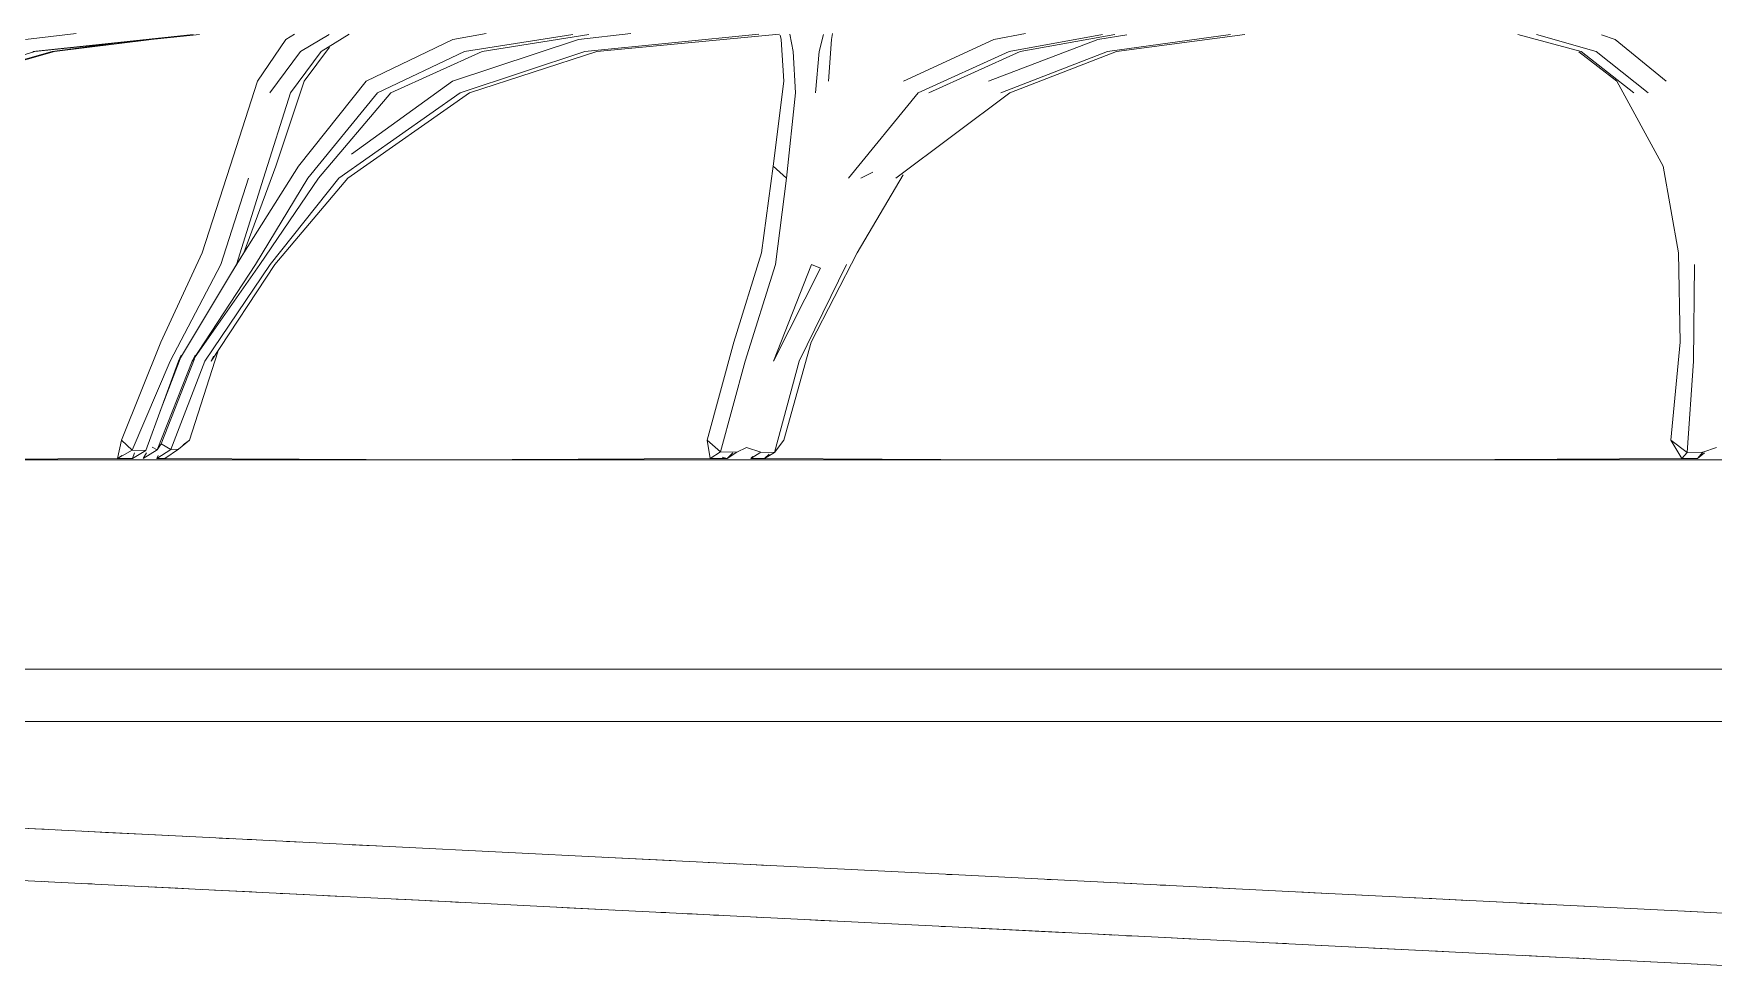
# Model space of a CAD drawing. Header units: metres. Extents: x 10 to 831, y 10 to 584.
# Drawn here: x 112 to 176.2, y 280.4 to 316.3 of the extents above; entities that cross this region are included whole.
import ezdxf

# ---------------------------------------------------------------- set-up
doc = ezdxf.new("R2010")
doc.units = ezdxf.units.M
doc.layers.add('DIM', color=1, linetype='Continuous', lineweight=13)
doc.layers.add('VIS', color=8, linetype='Continuous', lineweight=13)

msp = doc.modelspace()

# ---------------------------------------------------------------- linework, layer by layer
at = {"layer": 'DIM'}
msp.add_line((78, 292), (302, 292), dxfattribs=at)
at = {"layer": 'VIS'}
for p, q in [((113.6616, 316.3028), (111.7248, 316.0728)), ((118.1352, 316.2716), (112.004, 315.6228)), ((118.3708, 316.2716), (112.0848, 315.6228)), ((115.1696, 315.9408), (112.7384, 315.6228)), ((116.4332, 316.066), (112.8324, 315.6228)), ((121.6748, 316.0728), (120.5844, 314.4828)), ((121.9996, 316.2852), (121.6748, 316.0728)), ((123.3264, 316.2632), (122.2348, 315.6228)), ((123.0228, 315.6228), (124.0988, 316.2856)), ((128.0516, 316.0728), (124.7376, 314.4828)), ((132.8532, 316.0728), (128.0484, 314.4828)), ((129.3228, 316.3028), (128.0516, 316.0728)), ((132.6448, 316.2716), (128.5, 315.6228)), ((133.248, 316.2716), (129.1772, 315.6228)), ((134.8572, 316.3028), (132.8532, 316.0728)), ((139.7472, 316.274), (133.0984, 315.6228)), ((140.5436, 316.276), (133.5636, 315.6228)), ((140.5648, 316.2452), (140.6, 316.0728)), ((140.6, 316.0728), (140.7028, 314.4828)), ((140.9384, 316.276), (141.062, 315.6228)), ((142.218, 316.2716), (142.0496, 315.6228)), ((142.412, 314.4828), (142.5212, 316.0728)), ((142.5668, 316.3028), (142.5212, 316.0728)), ((145.2728, 314.4828), (148.726, 316.0728)), ((148.5248, 314.4828), (152.6988, 316.0728)), ((149.9432, 316.3028), (148.726, 316.0728)), ((152.8776, 316.2692), (149.3192, 315.6228)), ((153.3548, 316.2692), (149.732, 315.6228)), ((153.8132, 316.2608), (152.6988, 316.0728)), ((157.778, 316.2632), (153.076, 315.6228)), ((158.3256, 316.2664), (153.414, 315.6228)), ((168.75, 316.2664), (171.176, 315.6228)), ((169.4676, 316.2632), (171.7504, 315.6228)), ((171.9488, 316.2608), (172.47, 316.0728)), ((174.4212, 314.4828), (172.47, 316.0728)), ((107.0424, 314.032), (112.0848, 315.6228)), ((107.1992, 314.032), (112.7384, 315.6228)), ((107.2284, 314.032), (112.8324, 315.6228)), ((121.0592, 314.032), (122.2348, 315.6228)), ((121.8464, 314.032), (123.0228, 315.6228)), ((122.3752, 314.4828), (123.3412, 315.7888)), ((128.5, 315.6228), (125.1756, 314.032)), ((125.6848, 314.032), (129.1772, 315.6228)), ((133.0984, 315.6228), (128.3308, 314.032)), ((133.5636, 315.6228), (128.6916, 314.032)), ((141.062, 315.6228), (141.1444, 314.032)), ((141.9144, 314.032), (142.0496, 315.6228)), ((145.8392, 314.032), (149.3192, 315.6228)), ((146.2452, 314.032), (149.732, 315.6228)), ((148.9908, 314.032), (153.076, 315.6228)), ((149.3448, 314.032), (153.414, 315.6228)), ((172.5356, 314.4828), (171.0876, 315.6088)), ((173.1864, 314.032), (171.176, 315.6228)), ((173.734, 314.032), (171.7504, 315.6228)), ((119.5428, 311.2288), (120.5844, 314.4828)), ((120.82, 310.7784), (121.8464, 314.032)), ((121.286, 311.2288), (122.3752, 314.4828)), ((122.1632, 311.2288), (124.7376, 314.4828)), ((122.5088, 310.7784), (125.1756, 314.032)), ((122.916, 310.7784), (125.6848, 314.032)), ((123.7004, 310.7784), (128.3308, 314.032)), ((124.0448, 310.7784), (128.6916, 314.032)), ((124.1772, 311.6936), (128.0484, 314.4828)), ((140.3012, 311.2288), (140.7028, 314.4828)), ((140.8036, 310.7784), (141.1444, 314.032)), ((143.1796, 310.7784), (145.8392, 314.032)), ((144.9788, 310.7784), (149.3448, 314.032)), ((172.5356, 314.4828), (174.3076, 311.2288)), ((119.5428, 311.2288), (118.4724, 307.924)), ((119.1928, 307.474), (120.248, 310.7784)), ((119.782, 307.474), (120.82, 310.7784)), ((122.1632, 311.2288), (120.0692, 307.924)), ((120.0692, 307.924), (121.286, 311.2288)), ((122.5088, 310.7784), (120.5124, 307.474)), ((122.916, 310.7784), (120.6768, 307.474)), ((123.7004, 310.7784), (121.0748, 307.474)), ((121.2536, 307.474), (124.0448, 310.7784)), ((140.3012, 311.2288), (139.848, 307.924)), ((140.8036, 310.7784), (140.3012, 311.2288)), ((140.8036, 310.7784), (140.3816, 307.474)), ((145.2604, 310.8984), (143.5, 307.924)), ((144.1036, 311.0016), (143.6408, 310.7784)), ((174.3076, 311.2288), (174.8908, 307.924)), ((118.4724, 307.924), (116.8908, 304.5088)), ((117.2576, 303.7804), (119.1928, 307.474)), ((119.782, 307.474), (117.578, 303.7804)), ((120.5124, 307.474), (118.1, 303.7804)), ((120.6768, 307.474), (118.1, 303.7804)), ((121.0748, 307.474), (118.5816, 303.7804)), ((118.8188, 303.7804), (121.2536, 307.474)), ((120.0692, 307.924), (119.5916, 307.1544)), ((120.0692, 307.924), (119.782, 307.474)), ((139.848, 307.924), (138.7892, 304.5088)), ((140.3816, 307.474), (139.2312, 303.7804)), ((141.7648, 307.474), (140.3144, 303.7804)), ((143.092, 307.474), (141.2936, 303.7804)), ((143.5, 307.924), (141.7476, 304.5088)), ((142.1012, 307.3284), (141.7648, 307.474)), ((174.8908, 307.924), (174.95, 304.5088)), ((175.498, 307.474), (175.4704, 303.7804)), ((140.3144, 303.7804), (142.1012, 307.3284)), ((115.3984, 300.7504), (116.8908, 304.5088)), ((137.7696, 300.7504), (138.7892, 304.5088)), ((140.7, 300.7504), (141.7476, 304.5088)), ((174.6032, 300.7504), (174.95, 304.5088)), ((117.2576, 303.7804), (115.8068, 300.3728)), ((117.578, 303.7804), (116.3196, 300.3672)), ((118.1, 303.7804), (116.7584, 300.382)), ((117.638, 303.8672), (116.8708, 301.8676)), ((118.1832, 303.8692), (116.9056, 300.6164)), ((118.5816, 303.7804), (117.2844, 300.404)), ((117.578, 303.7804), (117.678, 304.0056)), ((119.0732, 304.1328), (117.9932, 300.7504)), ((118.1, 303.7804), (118.2128, 304.0056)), ((118.8188, 303.7804), (118.9124, 303.9624)), ((139.2312, 303.7804), (138.278, 300.3052)), ((141.2936, 303.7804), (140.3436, 300.2908)), ((175.4704, 303.7804), (175.2196, 300.2908)), ((115.24, 300.0516), (115.3984, 300.7504)), ((115.3984, 300.7504), (115.8068, 300.3728)), ((116.7584, 300.382), (116.5704, 300.4888)), ((116.9056, 300.6164), (116.7584, 300.382)), ((117.2844, 300.404), (116.9056, 300.6164)), ((117.9932, 300.7504), (117.5724, 300.406)), ((117.9932, 300.7504), (117.7564, 300.5756)), ((137.7696, 300.7504), (137.8884, 300.0516)), ((137.7696, 300.7504), (138.278, 300.3052)), ((139.2784, 300.4724), (138.9108, 300.3)), ((139.8256, 300.292), (139.2784, 300.4724)), ((140.7, 300.7504), (140.3436, 300.2908)), ((174.6032, 300.7504), (175.0152, 300.0516)), ((174.6032, 300.7504), (175.2196, 300.2908)), ((176.3476, 300.4724), (175.8236, 300.292)), ((115.24, 300.0516), (103.342, 300.0004)), ((105.9044, 300), (115.0468, 300)), ((114.7816, 300), (110.804, 300)), ((110.804, 300), (114.9344, 300)), ((115.0468, 300), (125.4712, 300)), ((115.24, 300.0516), (115.8068, 300.3728)), ((115.24, 300.0516), (115.4236, 300.164)), ((115.24, 300.0516), (115.8128, 300.0516)), ((116.3196, 300.3672), (115.8068, 300.3728)), ((115.8128, 300.0516), (116.3196, 300.3672)), ((115.8128, 300.0516), (115.894, 300.2768)), ((116.218, 300.0516), (116.7584, 300.382)), ((116.218, 300.0516), (116.3492, 300.2768)), ((121.8188, 300), (116.4644, 300)), ((116.6172, 300), (121.8188, 300)), ((116.7432, 300.0516), (117.2844, 300.404)), ((116.7432, 300.0516), (116.7904, 300.164)), ((117.0448, 300.0516), (116.7432, 300.0516)), ((117.0448, 300.0516), (117.5724, 300.406)), ((127.3188, 300.0016), (117.0448, 300.0516)), ((117.5724, 300.406), (117.2844, 300.404)), ((121.8188, 300), (121.6612, 300)), ((125.2024, 300), (121.8188, 300)), ((121.8188, 300), (125.3716, 300)), ((125.4712, 300), (137, 300)), ((134, 300), (126.3868, 300)), ((126.556, 300), (134, 300)), ((137.8884, 300.0516), (127.8012, 300.0008)), ((134, 300), (133.8272, 300)), ((147.1396, 300), (134, 300)), ((134, 300), (147.1396, 300)), ((137, 300), (149.4356, 300)), ((137.8884, 300.0516), (138.278, 300.3052)), ((137.8884, 300.0516), (138.5376, 300.0516)), ((138.9108, 300.3), (138.278, 300.3052)), ((138.5376, 300.0516), (138.3408, 300.108)), ((138.5376, 300.0516), (138.9108, 300.3)), ((138.5376, 300.0516), (138.7516, 300.2768)), ((139.448, 300.0516), (139.8256, 300.292)), ((139.448, 300.0516), (139.524, 300.1268)), ((139.9616, 300.0516), (139.448, 300.0516)), ((140.3436, 300.2908), (139.8256, 300.292)), ((139.9616, 300.0516), (140.3436, 300.2908)), ((139.9616, 300.0516), (140.146, 300.2264)), ((148.9616, 300), (139.9616, 300.0516)), ((147.1396, 300), (146.954, 300)), ((148.6808, 300), (147.1396, 300)), ((147.1396, 300), (148.8736, 300)), ((148.9616, 300), (149.5288, 300)), ((149.4356, 300), (162.5652, 300)), ((162.3656, 300), (156.9, 300)), ((162.5652, 300), (176.1644, 300)), ((175.3812, 300), (165.2032, 300)), ((165.4028, 300), (175.3812, 300)), ((165.4952, 300.002), (175.0152, 300.0516)), ((175.0152, 300.0516), (175.2196, 300.2908)), ((175.0152, 300.0516), (175.6112, 300.0516)), ((175.3812, 300), (175.1804, 300)), ((175.8236, 300.292), (175.2196, 300.2908)), ((189.188, 300), (175.3812, 300)), ((175.3812, 300), (189.3908, 300)), ((175.6112, 300.0516), (175.8236, 300.292)), ((175.6112, 300.0516), (175.8908, 300.2768)), ((176.1644, 300), (189.3896, 300)), ((115.0468, 290), (105.9044, 290)), ((125.4712, 290), (115.0468, 290)), ((137, 290), (125.4712, 290)), ((149.4356, 290), (137, 290)), ((162.5652, 290), (149.4356, 290)), ((176.1644, 290), (162.5652, 290)), ((189.186, 290), (176.1644, 290)), ((110.804, 285.96), (121.8188, 285.4092)), ((112.112, 285.8944), (111.2944, 285.9352)), ((112.4432, 285.878), (112.112, 285.8944)), ((113.1048, 285.8448), (112.9396, 285.8532)), ((114.784, 285.7608), (113.9416, 285.8028)), ((116.152, 285.6924), (114.784, 285.7608)), ((117.1928, 285.6404), (116.6724, 285.6664)), ((117.892, 285.6052), (117.716, 285.614)), ((119.662, 285.5168), (119.1264, 285.5436)), ((120.376, 285.4812), (120.1976, 285.49)), ((120.7368, 285.4632), (120.376, 285.4812)), ((121.82, 285.4088), (121.2784, 285.436)), ((121.8188, 285.4092), (121.6968, 285.4152)), ((121.8188, 285.4092), (134, 284.8)), ((122.1848, 285.3908), (121.82, 285.4088)), ((124.764, 285.2616), (124.2076, 285.2896)), ((125.138, 285.2432), (124.764, 285.2616)), ((134, 284.8), (133.8024, 284.81)), ((134, 284.8), (147.1396, 284.1432)), ((135.596, 284.72), (134, 284.8)), ((136.4, 284.68), (135.596, 284.72)), ((138.016, 284.5992), (137.4068, 284.6296)), ((138.828, 284.5584), (138.6248, 284.5688)), ((140.0552, 284.4972), (139.4416, 284.528)), ((110.804, 283.96), (116.1532, 283.6924)), ((112.4432, 283.878), (112.6084, 283.8696)), ((114.11, 283.7944), (114.2784, 283.786)), ((115.126, 283.7436), (116.152, 283.6924)), ((115.5644, 283.7216), (115.3668, 283.7316)), ((147.14, 284.1432), (146.9292, 284.1536)), ((147.1396, 284.1432), (161.0124, 283.4492)), ((150.978, 283.9512), (150.7628, 283.962)), ((154, 283.8), (152.9176, 283.854)), ((155.3048, 283.7348), (155.0876, 283.7456)), ((115.8896, 283.7056), (116.1532, 283.6924)), ((116.152, 283.6924), (117.54, 283.6232)), ((116.1532, 283.6924), (121.8188, 283.4092)), ((116.7496, 283.6624), (116.552, 283.6724)), ((117.54, 283.6232), (117.3424, 283.6328)), ((117.54, 283.6232), (118.42, 283.5792)), ((118.948, 283.5528), (120.376, 283.4812)), ((120.376, 283.4812), (120.5564, 283.472)), ((121.4588, 283.4272), (121.82, 283.4088)), ((121.82, 283.4088), (121.6216, 283.4188)), ((121.8188, 283.4092), (127.776, 283.1112)), ((121.82, 283.4088), (122.3676, 283.3816)), ((123.28, 283.336), (123.0816, 283.346)), ((123.28, 283.336), (123.8364, 283.308)), ((125.886, 283.2056), (126.26, 283.1872)), ((126.26, 283.1872), (127.776, 283.1112)), ((127.776, 283.1112), (127.1796, 283.1412)), ((127.776, 283.1112), (134, 282.8)), ((127.776, 283.1112), (128.3504, 283.0824)), ((157.488, 283.6256), (156.8324, 283.6584)), ((157.928, 283.6036), (157.488, 283.6256)), ((161.012, 283.4492), (160.3504, 283.4824)), ((161.0124, 283.4492), (160.9604, 283.452)), ((161.456, 283.4272), (161.012, 283.4492)), ((161.0124, 283.4492), (175.3812, 282.7308)), ((162.788, 283.3604), (162.566, 283.3716)), ((165.462, 283.2268), (164.7916, 283.2604)), ((165.956, 283.202), (166.356, 283.182)), ((166.356, 283.182), (166.1324, 283.1932)), ((166.804, 283.1596), (166.356, 283.182)), ((168.148, 283.0924), (167.924, 283.1036)), ((132.0288, 282.8984), (132.42, 282.8792)), ((132.42, 282.8792), (132.2208, 282.8888)), ((132.42, 282.8792), (134, 282.8)), ((134, 282.8), (140.4636, 282.4768)), ((134, 282.8), (134.1996, 282.79)), ((135.998, 282.7), (136.1988, 282.69)), ((137.204, 282.64), (137.0044, 282.6496)), ((137.204, 282.64), (137.4068, 282.6296)), ((138.016, 282.5992), (138.2188, 282.5892)), ((139.646, 282.5176), (139.8504, 282.5076)), ((140.4636, 282.4768), (147.1396, 282.1432)), ((140.464, 282.4768), (140.67, 282.4664)), ((169.952, 283.0024), (168.8244, 283.0588)), ((171.3052, 282.9348), (171.0796, 282.946)), ((175.38, 282.7312), (175.1536, 282.7424)), ((175.3812, 282.7308), (175.3548, 282.7324)), ((175.8348, 282.7084), (175.38, 282.7312)), ((175.3812, 282.7308), (189.3908, 282.0304)), ((141.7, 282.4152), (142.112, 282.3944)), ((142.112, 282.3944), (141.9124, 282.4044)), ((142.112, 282.3944), (142.736, 282.3632)), ((146.718, 282.164), (147.14, 282.1428)), ((147.1396, 282.1432), (153.9988, 281.8)), ((147.14, 282.1428), (148.84, 282.058)), ((148.84, 282.058), (148.2412, 282.088)), ((148.84, 282.058), (150.548, 281.9728)), ((150.548, 281.9728), (151.6232, 281.9188)), ((152.7008, 281.8648), (153.3504, 281.8324)), ((154, 281.8), (153.8, 281.81)), ((153.9988, 281.8), (161.0124, 281.4492)), ((154, 281.8), (154.2176, 281.7892)), ((155.3048, 281.7348), (155.74, 281.7132)), ((155.74, 281.7132), (155.5404, 281.7228)), ((155.74, 281.7132), (156.3956, 281.6804)), ((158.808, 281.5596), (159.248, 281.5376)), ((159.248, 281.5376), (159.048, 281.5476)), ((159.248, 281.5376), (159.9096, 281.5044)), ((161.012, 281.4492), (160.812, 281.4592)), ((161.012, 281.4492), (161.234, 281.4384)), ((161.0124, 281.4492), (168.15, 281.0924)), ((162.344, 281.3828), (162.566, 281.3716)), ((163.2328, 281.3384), (164.568, 281.2716)), ((164.568, 281.2716), (164.3684, 281.2816)), ((164.568, 281.2716), (164.7916, 281.2604)), ((165.462, 281.2268), (166.1324, 281.1932)), ((167.7, 281.1152), (168.148, 281.0924)), ((168.148, 281.0924), (168.3736, 281.0812)), ((168.15, 281.0924), (175.3812, 280.7308)), ((169.05, 281.0476), (169.952, 281.0024)), ((169.952, 281.0024), (170.1776, 280.9912)), ((170.1852, 280.9908), (169.9852, 281.0008)), ((170.854, 280.9572), (171.756, 280.9124)), ((171.756, 280.9124), (173.568, 280.8216)), ((173.568, 280.8216), (175.38, 280.7312)), ((175.38, 280.7312), (173.5816, 280.8208)), ((175.38, 280.7312), (175.6076, 280.7196)), ((175.3812, 280.7308), (182.6748, 280.3664))]:
    msp.add_line(p, q, dxfattribs=at)

doc.saveas('drawing.dxf')
